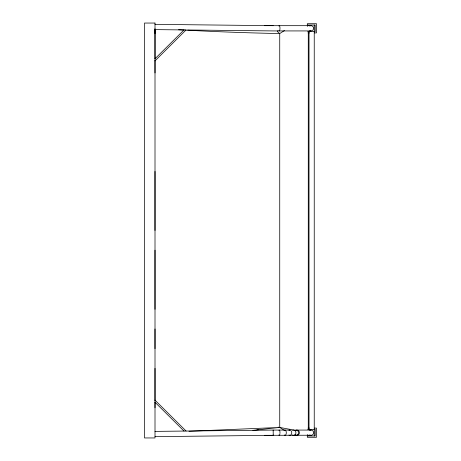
<?xml version="1.0" encoding="UTF-8"?>
<svg xmlns="http://www.w3.org/2000/svg" width="461" height="461" viewBox="0 0 461 461"><rect width="100%" height="100%" fill="white"/><g stroke="black" fill="none" stroke-linecap="round" stroke-linejoin="round"><path stroke-width="0.69" d="M155 33.555L155.005 28.957M155 348.666L155 328.97M155 309.279L155 250.19M155 230.5L155 171.417M155 72.942L155 60.282M155 58.875L155.005 29.014M155.005 407.749L155.011 402.125M155.011 400.718L155.005 368.362M273.137 430.424L273.16 430.073L289.883 430.073M155.005 436.636L273.189 435.322L273.217 433.375L273.16 430.073L186.094 431.041L155.005 400.136M277.447 30.847L277.741 31.89L279.735 33.555L279.735 427.445L284.472 430.447M155.005 58.76L184.008 29.936L186.094 29.925L155.005 60.864M284.472 30.553L279.735 33.555A190.952 12.701 2.3 0 1 185.46 30.109M289.888 435.322L290.367 435.236A2.628 1.861 -90 0 0 291.6 431.692A2.628 1.861 -90 0 0 288.949 430.43M296.809 435.322L297.483 435.236A2.622 2.61 -90 0 0 299.218 431.692A2.622 2.61 -90 0 0 295.501 430.424M257.013 429.554L258.419 429.381M252.859 430.384L279.735 427.445L188.958 431.271M155.005 431.387L186.094 431.041M264.493 25.678L310.973 25.678M310.962 30.927L273.16 30.927L187.633 29.977M307.694 31.584L315.186 31.584L315.186 25.021L307.694 25.021L307.694 26.335M308.017 32.898L309.429 32.898M314.379 32.898L316.5 32.898L316.5 23.707L307.308 23.707L307.308 25.828M308.017 428.102L309.429 428.102M314.379 428.102L316.5 428.102L316.5 437.293L307.308 437.293L307.308 435.172M307.694 429.416L315.186 429.416L315.186 435.979L307.694 435.979L307.694 434.665M296.803 430.073L310.962 430.073M264.493 435.322L311.648 435.236A2.622 2.616 -90 0 0 313.388 431.692A2.622 2.616 -90 0 0 309.659 430.424M155.005 24.364L273.171 25.678M155.005 29.613L184.008 29.936M278.179 427.157L295.397 430.326M155.005 402.24L184.008 431.064M273.189 435.322L273.166 434.971M314.241 25.021L314.241 435.979M309.014 31.584L309.014 429.416M308.276 31.901L308.276 429.099M278.945 430.424A2.633 0.68 -90 0 1 279.7 430.609A2.633 0.68 -90 0 1 279.948 433.375M279.879 434.02A2.633 0.68 -90 0 1 279.464 435.242L279.291 435.322A2.633 0.68 -90 0 1 278.945 434.977M284.328 430.424A2.628 1.314 -90 0 1 286.2 431.686A2.628 1.314 -90 0 1 285.33 435.236L284.99 435.322A2.628 1.314 -90 0 1 284.328 434.977M289.888 435.334A2.628 1.861 -90 0 1 288.961 434.982M292.493 430.424A2.628 2.276 -90 0 1 295.743 431.686A2.628 2.276 -90 0 1 294.233 435.236L293.64 435.322A2.628 2.276 -90 0 1 292.499 434.977M294.723 430.424A2.628 2.541 -90 0 1 298.342 431.686A2.628 2.541 -90 0 1 296.665 435.236L296.002 435.322A2.628 2.541 -90 0 1 294.729 434.977M296.809 435.317A2.622 2.61 -90 0 1 295.507 434.971M310.973 435.317A2.622 2.616 -90 0 1 309.665 434.971M278.945 26.023A2.633 0.68 -90 0 1 279.81 26.611A2.633 0.68 -90 0 1 279.81 29.994A2.633 0.68 -90 0 1 278.945 30.576M309.665 26.029A2.622 2.616 -90 0 1 313.584 28.305A2.622 2.616 -90 0 1 309.665 30.57M184.077 30.034A190.952 12.701 2.3 0 1 178.568 29.729M155.005 23.05L144.5 23.05L144.5 437.95L155.005 437.95L155.005 23.05"/></g></svg>
